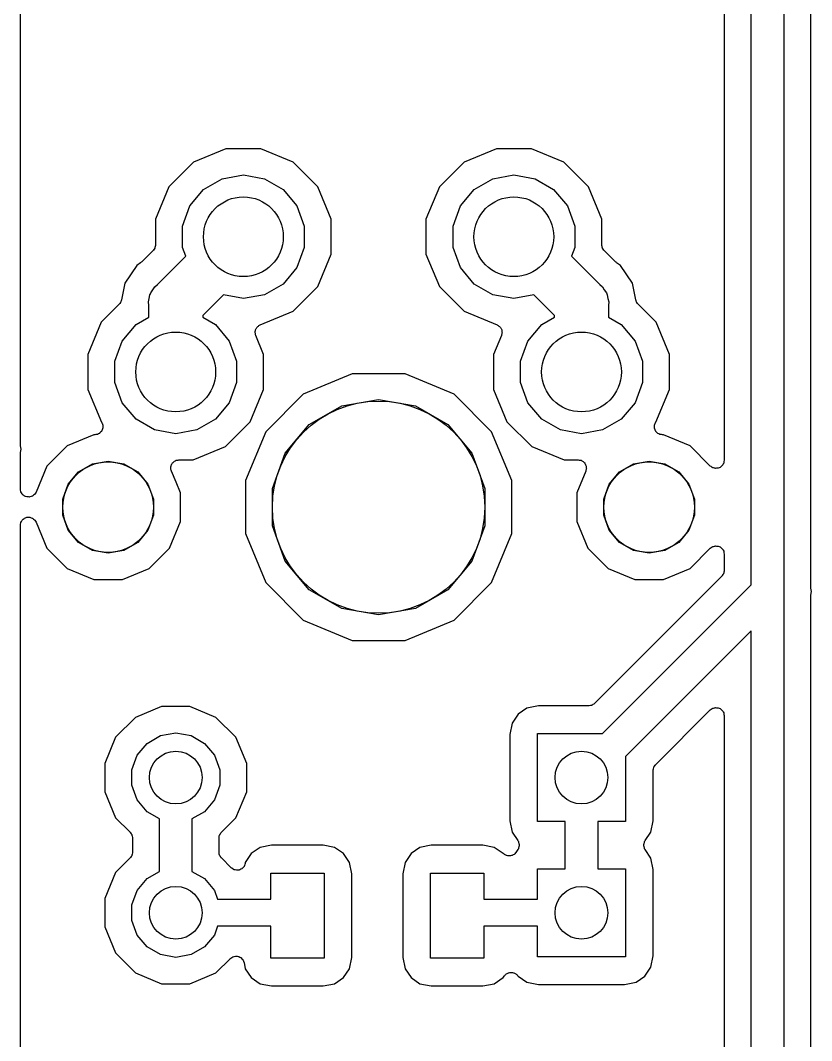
# Model space of a CAD drawing. Extents: x 24 to 196, y -189 to -31.
# Drawn here: x 84.71 to 99.57, y -113.22 to -94.05 of the extents above; entities that cross this region are included whole.
import ezdxf

# ---------------------------------------------------------------- set-up
doc = ezdxf.new("R2010")
doc.units = 0
doc.header["$MEASUREMENT"] = 0
doc.layers.add('BLACK', color=7, linetype='CONTINUOUS')

msp = doc.modelspace()

# ---------------------------------------------------------------- linework, layer by layer
at = {"layer": 'BLACK', "linetype": 'CONTINUOUS'}
for p, q in [((84.7128, -102.013), (84.7128, -84.4881)), ((99.0473, -85.7651), (99.0473, -104.772)), ((99.5553, -104.69), (99.5553, -85.8201)), ((98.4377, -104.659), (98.4377, -86.4609)), ((97.9297, -88.0552), (97.9297, -102.318)), ((88.5716, -96.4667), (87.9648, -96.718)), ((89.2284, -96.4667), (88.5716, -96.4667)), ((89.8352, -96.718), (89.2284, -96.4667)), ((93.6516, -96.4667), (93.0448, -96.718)), ((94.3084, -96.4667), (93.6516, -96.4667)), ((94.9152, -96.718), (94.3084, -96.4667)), ((87.9648, -96.718), (87.5003, -97.1824)), ((90.2997, -97.1824), (89.8352, -96.718)), ((93.0448, -96.718), (92.5803, -97.1824)), ((95.3797, -97.1824), (94.9152, -96.718)), ((88.503, -97.027), (88.9, -96.957)), ((88.9, -96.957), (89.297, -97.027)), ((93.583, -97.027), (93.98, -96.957)), ((93.98, -96.957), (94.377, -97.027)), ((88.154, -97.2286), (88.503, -97.027)), ((89.297, -97.027), (89.646, -97.2286)), ((93.234, -97.2286), (93.583, -97.027)), ((94.377, -97.027), (94.726, -97.2286)), ((87.5003, -97.1824), (87.249, -97.7893)), ((87.8949, -97.5373), (88.154, -97.2286)), ((89.646, -97.2286), (89.9051, -97.5373)), ((90.551, -97.7893), (90.2997, -97.1824)), ((92.5803, -97.1824), (92.329, -97.7893)), ((92.9749, -97.5373), (93.234, -97.2286)), ((94.726, -97.2286), (94.9851, -97.5373)), ((95.631, -97.7893), (95.3797, -97.1824)), ((87.757, -97.9161), (87.8949, -97.5373)), ((89.9051, -97.5373), (90.043, -97.9161)), ((92.837, -97.9161), (92.9749, -97.5373)), ((94.9851, -97.5373), (95.123, -97.9161)), ((87.249, -97.7893), (87.249, -98.2687)), ((87.757, -98.3192), (87.757, -97.9161)), ((90.043, -97.9161), (90.043, -98.3192)), ((90.551, -98.4461), (90.551, -97.7893)), ((92.329, -97.7893), (92.329, -98.4461)), ((92.837, -98.3192), (92.837, -97.9161)), ((95.123, -97.9161), (95.123, -98.3192)), ((95.631, -98.2687), (95.631, -97.7893)), ((87.2398, -98.3208), (87.2365, -98.3266)), ((87.2433, -98.3012), (87.2398, -98.3208)), ((87.2484, -98.282), (87.2433, -98.3012)), ((87.249, -98.2687), (87.2478, -98.2753)), ((87.2478, -98.2753), (87.2484, -98.282)), ((87.8165, -98.4827), (87.757, -98.3192)), ((90.043, -98.3192), (89.9051, -98.698)), ((92.9749, -98.698), (92.837, -98.3192)), ((95.123, -98.3192), (95.0635, -98.4827)), ((95.6322, -98.2753), (95.631, -98.2687)), ((95.6316, -98.282), (95.6322, -98.2753)), ((95.6367, -98.3012), (95.6316, -98.282)), ((95.6402, -98.3208), (95.6367, -98.3012)), ((95.6435, -98.3266), (95.6402, -98.3208)), ((87.2044, -98.3765), (86.993, -98.5879)), ((87.2082, -98.371), (87.2044, -98.3765)), ((87.2133, -98.3667), (87.2082, -98.371)), ((87.2233, -98.3494), (87.2133, -98.3667)), ((87.2347, -98.3331), (87.2233, -98.3494)), ((87.2365, -98.3266), (87.2347, -98.3331)), ((87.2865, -99.0128), (87.8165, -98.4827)), ((90.2997, -99.0529), (90.551, -98.4461)), ((92.329, -98.4461), (92.5803, -99.0529)), ((95.0635, -98.4827), (95.5935, -99.0128)), ((95.6453, -98.3331), (95.6435, -98.3266)), ((95.6567, -98.3494), (95.6453, -98.3331)), ((95.6667, -98.3667), (95.6567, -98.3494)), ((95.6718, -98.371), (95.6667, -98.3667)), ((95.6756, -98.3765), (95.6718, -98.371)), ((95.8871, -98.5879), (95.6756, -98.3765)), ((86.8975, -98.6552), (86.673, -98.9912)), ((86.9699, -98.6068), (86.8975, -98.6552)), ((86.9807, -98.5965), (86.9699, -98.6068)), ((86.993, -98.5879), (86.9807, -98.5965)), ((89.9051, -98.698), (89.646, -99.0068)), ((93.234, -99.0068), (92.9749, -98.698)), ((95.8993, -98.5965), (95.8871, -98.5879)), ((95.9101, -98.6068), (95.8993, -98.5965)), ((95.9825, -98.6552), (95.9101, -98.6068)), ((96.207, -98.9912), (95.9825, -98.6552)), ((86.673, -98.9912), (86.6111, -99.3023)), ((87.2011, -99.1145), (87.2348, -99.0561)), ((87.2348, -99.0561), (87.2865, -99.0128)), ((89.646, -99.0068), (89.297, -99.2083)), ((89.8352, -99.5173), (90.2997, -99.0529)), ((92.5803, -99.0529), (93.0448, -99.5173)), ((93.583, -99.2083), (93.234, -99.0068)), ((95.5935, -99.0128), (95.6452, -99.0561)), ((95.6452, -99.0561), (95.6789, -99.1145)), ((96.2689, -99.3023), (96.207, -98.9912)), ((87.1161, -99.3427), (87.1336, -99.2776)), ((87.1336, -99.2776), (87.1453, -99.2112)), ((87.1453, -99.2112), (87.1566, -99.1916)), ((87.1566, -99.1916), (87.1625, -99.1697)), ((87.1625, -99.1697), (87.2011, -99.1145)), ((88.5241, -99.212), (88.138, -99.5981)), ((88.9, -99.2783), (88.5241, -99.212)), ((89.297, -99.2083), (88.9, -99.2783)), ((93.98, -99.2783), (93.583, -99.2083)), ((94.3559, -99.212), (93.98, -99.2783)), ((94.742, -99.5981), (94.3559, -99.212)), ((95.6789, -99.1145), (95.7175, -99.1697)), ((95.7175, -99.1697), (95.7234, -99.1916)), ((95.7234, -99.1916), (95.7347, -99.2112)), ((95.7347, -99.2112), (95.7464, -99.2776)), ((95.7464, -99.2776), (95.7639, -99.3427)), ((86.5686, -99.3842), (86.2303, -99.7224)), ((86.5779, -99.3709), (86.5686, -99.3842)), ((86.5783, -99.3705), (86.5779, -99.3709)), ((86.5792, -99.3691), (86.5783, -99.3705)), ((86.5911, -99.3555), (86.5792, -99.3691)), ((86.5942, -99.3477), (86.5911, -99.3555)), ((86.599, -99.3408), (86.5942, -99.3477)), ((86.602, -99.3297), (86.599, -99.3408)), ((86.6048, -99.3247), (86.602, -99.3297)), ((86.6062, -99.3166), (86.6048, -99.3247)), ((86.6103, -99.3062), (86.6062, -99.3166)), ((86.6111, -99.3023), (86.6103, -99.3062)), ((87.122, -99.4098), (87.1161, -99.3427)), ((87.122, -99.6311), (87.122, -99.4098)), ((95.7639, -99.3427), (95.758, -99.4098)), ((95.758, -99.4098), (95.758, -99.6311)), ((96.2697, -99.3062), (96.2689, -99.3023)), ((96.2738, -99.3166), (96.2697, -99.3062)), ((96.2752, -99.3247), (96.2738, -99.3166)), ((96.278, -99.3297), (96.2752, -99.3247)), ((96.281, -99.3408), (96.278, -99.3297)), ((96.2858, -99.3477), (96.281, -99.3408)), ((96.2889, -99.3555), (96.2858, -99.3477)), ((96.3008, -99.3691), (96.2889, -99.3555)), ((96.3017, -99.3705), (96.3008, -99.3691)), ((96.3021, -99.3709), (96.3017, -99.3705)), ((96.3114, -99.3842), (96.3021, -99.3709)), ((96.6497, -99.7224), (96.3114, -99.3842)), ((86.884, -99.7686), (87.122, -99.6311)), ((88.138, -99.5981), (88.138, -99.6311)), ((88.138, -99.6311), (88.376, -99.7686)), ((89.2159, -99.7738), (89.8352, -99.5173)), ((93.0448, -99.5173), (93.6641, -99.7738)), ((94.504, -99.7686), (94.742, -99.6311)), ((94.742, -99.6311), (94.742, -99.5981)), ((95.758, -99.6311), (95.996, -99.7686)), ((86.2303, -99.7224), (85.979, -100.329)), ((86.6249, -100.077), (86.884, -99.7686)), ((88.376, -99.7686), (88.6351, -100.077)), ((89.135, -99.857), (89.139, -99.8443)), ((89.139, -99.8443), (89.1472, -99.8337)), ((89.1472, -99.8337), (89.1533, -99.8219)), ((89.1533, -99.8219), (89.1631, -99.8129)), ((89.1631, -99.8129), (89.1713, -99.8023)), ((89.1713, -99.8023), (89.1825, -99.7951)), ((89.1825, -99.7951), (89.1923, -99.7861)), ((89.1923, -99.7861), (89.2047, -99.781)), ((89.2047, -99.781), (89.2159, -99.7738)), ((93.6641, -99.7738), (93.6753, -99.781)), ((93.6753, -99.781), (93.6877, -99.7861)), ((93.6877, -99.7861), (93.6975, -99.7951)), ((93.6975, -99.7951), (93.7087, -99.8023)), ((93.7087, -99.8023), (93.7169, -99.8129)), ((93.7169, -99.8129), (93.7267, -99.8219)), ((93.7267, -99.8219), (93.7328, -99.8337)), ((93.7328, -99.8337), (93.741, -99.8443)), ((93.741, -99.8443), (93.745, -99.857)), ((94.2449, -100.077), (94.504, -99.7686)), ((95.996, -99.7686), (96.2551, -100.077)), ((96.901, -100.329), (96.6497, -99.7224)), ((89.122, -99.9213), (89.1237, -99.9081)), ((89.1248, -99.9343), (89.122, -99.9213)), ((89.1231, -99.8947), (89.1271, -99.882)), ((89.1237, -99.9081), (89.1231, -99.8947)), ((89.1254, -99.9476), (89.1248, -99.9343)), ((89.1305, -99.9599), (89.1254, -99.9476)), ((89.1271, -99.882), (89.1289, -99.8688)), ((89.1289, -99.8688), (89.135, -99.857)), ((89.1334, -99.973), (89.1305, -99.9599)), ((89.281, -100.329), (89.1334, -99.973)), ((93.7466, -99.973), (93.599, -100.329)), ((93.745, -99.857), (93.7511, -99.8688)), ((93.7495, -99.9599), (93.7466, -99.973)), ((93.7546, -99.9476), (93.7495, -99.9599)), ((93.7511, -99.8688), (93.7529, -99.882)), ((93.7529, -99.882), (93.7569, -99.8947)), ((93.7552, -99.9343), (93.7546, -99.9476)), ((93.758, -99.9213), (93.7552, -99.9343)), ((93.7569, -99.8947), (93.7563, -99.9081)), ((93.7563, -99.9081), (93.758, -99.9213)), ((86.487, -100.456), (86.6249, -100.077)), ((88.6351, -100.077), (88.773, -100.456)), ((94.107, -100.456), (94.2449, -100.077)), ((96.2551, -100.077), (96.393, -100.456)), ((85.979, -100.329), (85.979, -100.986)), ((89.281, -100.986), (89.281, -100.329)), ((93.599, -100.329), (93.599, -100.986)), ((96.901, -100.986), (96.901, -100.329)), ((86.487, -100.859), (86.487, -100.456)), ((88.773, -100.456), (88.773, -100.859)), ((94.107, -100.859), (94.107, -100.456)), ((96.393, -100.456), (96.393, -100.859)), ((90.9423, -100.696), (90.0228, -101.077)), ((91.9377, -100.696), (90.9423, -100.696)), ((92.8572, -101.077), (91.9377, -100.696)), ((85.979, -100.986), (86.2348, -101.604)), ((86.6249, -101.238), (86.487, -100.859)), ((88.773, -100.859), (88.6351, -101.238)), ((89.0297, -101.593), (89.281, -100.986)), ((93.599, -100.986), (93.8503, -101.593)), ((94.2449, -101.238), (94.107, -100.859)), ((96.393, -100.859), (96.2551, -101.238)), ((96.6452, -101.604), (96.901, -100.986)), ((90.0228, -101.077), (89.319, -101.78)), ((90.7475, -101.295), (91.44, -101.173)), ((91.44, -101.173), (92.1325, -101.295)), ((93.561, -101.78), (92.8572, -101.077)), ((86.884, -101.547), (86.6249, -101.238)), ((88.6351, -101.238), (88.376, -101.547)), ((90.1386, -101.647), (90.7475, -101.295)), ((92.1325, -101.295), (92.7414, -101.647)), ((94.504, -101.547), (94.2449, -101.238)), ((96.2551, -101.238), (95.996, -101.547)), ((87.233, -101.748), (86.884, -101.547)), ((88.376, -101.547), (88.027, -101.748)), ((94.853, -101.748), (94.504, -101.547)), ((95.996, -101.547), (95.647, -101.748)), ((86.236, -101.768), (86.2331, -101.774)), ((86.2348, -101.604), (86.2403, -101.61)), ((86.2403, -101.763), (86.236, -101.768)), ((86.2403, -101.61), (86.2426, -101.616)), ((86.2471, -101.744), (86.2403, -101.763)), ((86.2426, -101.616), (86.2464, -101.622)), ((86.2464, -101.622), (86.2516, -101.641)), ((86.2555, -101.726), (86.2471, -101.744)), ((86.2516, -101.641), (86.2584, -101.66)), ((86.2561, -101.719), (86.2555, -101.726)), ((86.2584, -101.713), (86.2561, -101.719)), ((86.2584, -101.66), (86.2584, -101.667)), ((86.2584, -101.667), (86.2601, -101.673)), ((86.2601, -101.673), (86.2584, -101.693)), ((86.2584, -101.693), (86.2584, -101.713)), ((87.63, -101.818), (87.233, -101.748)), ((88.027, -101.748), (87.63, -101.818)), ((88.5652, -102.057), (89.0297, -101.593)), ((89.6866, -102.185), (90.1386, -101.647)), ((92.7414, -101.647), (93.1934, -102.185)), ((93.8503, -101.593), (94.3148, -102.057)), ((95.25, -101.818), (94.853, -101.748)), ((95.647, -101.748), (95.25, -101.818)), ((96.6199, -101.673), (96.6216, -101.667)), ((96.6216, -101.693), (96.6199, -101.673)), ((96.6216, -101.66), (96.6284, -101.641)), ((96.6216, -101.667), (96.6216, -101.66)), ((96.6216, -101.713), (96.6216, -101.693)), ((96.6239, -101.719), (96.6216, -101.713)), ((96.6245, -101.726), (96.6239, -101.719)), ((96.6329, -101.744), (96.6245, -101.726)), ((96.6284, -101.641), (96.6336, -101.622)), ((96.6397, -101.763), (96.6329, -101.744)), ((96.6336, -101.622), (96.6374, -101.616)), ((96.6374, -101.616), (96.6397, -101.61)), ((96.6397, -101.61), (96.6452, -101.604)), ((96.644, -101.768), (96.6397, -101.763)), ((96.6469, -101.774), (96.644, -101.768)), ((86.0897, -101.839), (85.5902, -102.046)), ((86.1083, -101.839), (86.0897, -101.839)), ((86.1279, -101.835), (86.1083, -101.839)), ((86.1478, -101.834), (86.1279, -101.835)), ((86.1538, -101.831), (86.1478, -101.834)), ((86.1604, -101.83), (86.1538, -101.831)), ((86.1777, -101.82), (86.1604, -101.83)), ((86.1957, -101.811), (86.1777, -101.82)), ((86.2005, -101.806), (86.1957, -101.811)), ((86.2063, -101.803), (86.2005, -101.806)), ((86.2191, -101.788), (86.2063, -101.803)), ((86.2331, -101.774), (86.2191, -101.788)), ((89.319, -101.78), (88.9381, -102.7)), ((93.9419, -102.7), (93.561, -101.78)), ((96.6609, -101.788), (96.6469, -101.774)), ((96.6737, -101.803), (96.6609, -101.788)), ((96.6795, -101.806), (96.6737, -101.803)), ((96.6843, -101.811), (96.6795, -101.806)), ((96.7023, -101.82), (96.6843, -101.811)), ((96.7196, -101.83), (96.7023, -101.82)), ((96.7262, -101.831), (96.7196, -101.83)), ((96.7322, -101.834), (96.7262, -101.831)), ((96.7521, -101.835), (96.7322, -101.834)), ((96.7717, -101.839), (96.7521, -101.835)), ((96.7903, -101.839), (96.7717, -101.839)), ((97.2898, -102.046), (96.7903, -101.839)), ((84.7154, -102.028), (84.7128, -102.013)), ((84.7157, -102.043), (84.7154, -102.028)), ((84.7287, -102.108), (84.7157, -102.043)), ((84.7157, -102.173), (84.7287, -102.108)), ((85.5902, -102.046), (85.208, -102.428)), ((87.9584, -102.309), (88.5652, -102.057)), ((94.3148, -102.057), (94.9216, -102.309)), ((97.6695, -102.425), (97.2898, -102.046)), ((84.7128, -102.203), (84.7154, -102.188)), ((84.7128, -102.857), (84.7128, -102.203)), ((84.7154, -102.188), (84.7157, -102.173)), ((86.0645, -102.386), (86.36, -102.334)), ((86.36, -102.334), (86.6555, -102.386)), ((87.5821, -102.357), (87.5927, -102.344)), ((87.5927, -102.344), (87.6014, -102.339)), ((87.6014, -102.339), (87.6088, -102.333)), ((87.6088, -102.333), (87.6242, -102.326)), ((87.6242, -102.326), (87.6386, -102.318)), ((87.6386, -102.318), (87.6485, -102.316)), ((87.6485, -102.316), (87.6577, -102.312)), ((87.6577, -102.312), (87.6743, -102.312)), ((87.6743, -102.312), (87.6907, -102.309)), ((87.6907, -102.309), (87.9584, -102.309)), ((89.4461, -102.846), (89.6866, -102.185)), ((93.1934, -102.185), (93.4339, -102.846)), ((94.9216, -102.309), (95.1893, -102.309)), ((95.1893, -102.309), (95.2057, -102.312)), ((95.2057, -102.312), (95.2223, -102.312)), ((95.2223, -102.312), (95.2315, -102.316)), ((95.2315, -102.316), (95.2414, -102.318)), ((95.2414, -102.318), (95.2558, -102.326)), ((95.2558, -102.326), (95.2712, -102.333)), ((95.2712, -102.333), (95.2786, -102.339)), ((95.2786, -102.339), (95.2873, -102.344)), ((95.2873, -102.344), (95.2979, -102.357)), ((96.2245, -102.386), (96.52, -102.334)), ((96.52, -102.334), (96.8155, -102.386)), ((97.9262, -102.337), (97.9245, -102.357)), ((97.9297, -102.318), (97.9262, -102.337)), ((85.208, -102.428), (85.006, -102.916)), ((85.6117, -102.766), (85.8046, -102.536)), ((85.8046, -102.536), (86.0645, -102.386)), ((86.6555, -102.386), (86.9154, -102.536)), ((86.9154, -102.536), (87.1083, -102.766)), ((87.5385, -102.468), (87.5406, -102.451)), ((87.5406, -102.477), (87.5385, -102.468)), ((87.5406, -102.435), (87.5441, -102.425)), ((87.5406, -102.451), (87.5406, -102.435)), ((87.5406, -102.488), (87.5406, -102.477)), ((87.5463, -102.503), (87.5406, -102.488)), ((87.5441, -102.425), (87.5454, -102.415)), ((87.5454, -102.415), (87.553, -102.4)), ((87.5499, -102.519), (87.5463, -102.503)), ((87.6363, -102.728), (87.5499, -102.519)), ((87.553, -102.4), (87.5587, -102.385)), ((87.5587, -102.385), (87.5652, -102.377)), ((87.5652, -102.377), (87.5698, -102.368)), ((87.5698, -102.368), (87.5821, -102.357)), ((95.3301, -102.519), (95.1611, -102.927)), ((95.2979, -102.357), (95.3102, -102.368)), ((95.3102, -102.368), (95.3148, -102.377)), ((95.3148, -102.377), (95.3213, -102.385)), ((95.3213, -102.385), (95.327, -102.4)), ((95.327, -102.4), (95.3346, -102.415)), ((95.3337, -102.503), (95.3301, -102.519)), ((95.3394, -102.488), (95.3337, -102.503)), ((95.3346, -102.415), (95.3359, -102.425)), ((95.3359, -102.425), (95.3394, -102.435)), ((95.3394, -102.435), (95.3394, -102.451)), ((95.3394, -102.451), (95.3415, -102.468)), ((95.3415, -102.468), (95.3394, -102.477)), ((95.3394, -102.477), (95.3394, -102.488)), ((95.7717, -102.766), (95.9646, -102.536)), ((95.9646, -102.536), (96.2245, -102.386)), ((96.8155, -102.386), (97.0754, -102.536)), ((97.0754, -102.536), (97.2683, -102.766)), ((97.6858, -102.437), (97.6695, -102.425)), ((97.7011, -102.45), (97.6858, -102.437)), ((97.7074, -102.452), (97.7011, -102.45)), ((97.7129, -102.456), (97.7074, -102.452)), ((97.7321, -102.461), (97.7129, -102.456)), ((97.7508, -102.468), (97.7321, -102.461)), ((97.7575, -102.468), (97.7508, -102.468)), ((97.764, -102.469), (97.7575, -102.468)), ((97.7838, -102.468), (97.764, -102.469)), ((97.8038, -102.468), (97.7838, -102.468)), ((97.8101, -102.465), (97.8038, -102.468)), ((97.8167, -102.465), (97.8101, -102.465)), ((97.8348, -102.456), (97.8167, -102.465)), ((97.8535, -102.45), (97.8348, -102.456)), ((97.8586, -102.445), (97.8535, -102.45)), ((97.8647, -102.442), (97.8586, -102.445)), ((97.8788, -102.428), (97.8647, -102.442)), ((97.894, -102.416), (97.8788, -102.428)), ((97.8974, -102.41), (97.894, -102.416)), ((97.9021, -102.405), (97.8974, -102.41)), ((97.9106, -102.387), (97.9021, -102.405)), ((97.9205, -102.37), (97.9106, -102.387)), ((97.9217, -102.363), (97.9205, -102.37)), ((97.9245, -102.357), (97.9217, -102.363)), ((87.7189, -102.927), (87.6363, -102.728)), ((88.9381, -102.7), (88.9381, -103.695)), ((93.9419, -103.695), (93.9419, -102.7)), ((84.7168, -102.88), (84.7128, -102.857)), ((84.7199, -102.903), (84.7168, -102.88)), ((84.7214, -102.906), (84.7199, -102.903)), ((84.722, -102.909), (84.7214, -102.906)), ((84.7336, -102.929), (84.722, -102.909)), ((85.006, -102.916), (84.9935, -102.935)), ((85.5091, -103.048), (85.6117, -102.766)), ((87.1083, -102.766), (87.2109, -103.048)), ((89.4461, -103.549), (89.4461, -102.846)), ((93.4339, -102.846), (93.4339, -103.549)), ((95.6691, -103.048), (95.7717, -102.766)), ((97.2683, -102.766), (97.3709, -103.048)), ((84.7443, -102.95), (84.7336, -102.929)), ((84.7468, -102.952), (84.7443, -102.95)), ((84.7485, -102.955), (84.7468, -102.952)), ((84.7662, -102.97), (84.7485, -102.955)), ((84.7833, -102.986), (84.7662, -102.97)), ((84.7864, -102.987), (84.7833, -102.986)), ((84.789, -102.989), (84.7864, -102.987)), ((84.8108, -102.997), (84.789, -102.989)), ((84.8322, -103.006), (84.8108, -102.997)), ((84.8356, -103.006), (84.8322, -103.006)), ((84.8387, -103.007), (84.8356, -103.006)), ((84.8619, -103.007), (84.8387, -103.007)), ((84.8851, -103.008), (84.8619, -103.007)), ((84.8883, -103.007), (84.8851, -103.008)), ((84.8917, -103.007), (84.8883, -103.007)), ((84.9135, -102.999), (84.8917, -103.007)), ((84.9356, -102.992), (84.9135, -102.999)), ((84.9382, -102.99), (84.9356, -102.992)), ((84.9414, -102.989), (84.9382, -102.99)), ((84.9592, -102.974), (84.9414, -102.989)), ((84.9776, -102.96), (84.9592, -102.974)), ((84.9794, -102.957), (84.9776, -102.96)), ((84.9819, -102.955), (84.9794, -102.957)), ((84.9935, -102.935), (84.9819, -102.955)), ((85.5091, -103.348), (85.5091, -103.048)), ((87.2109, -103.048), (87.2109, -103.348)), ((87.7189, -103.468), (87.7189, -102.927)), ((95.1611, -102.927), (95.1611, -103.468)), ((95.6691, -103.348), (95.6691, -103.048)), ((97.3709, -103.048), (97.3709, -103.348)), ((84.7168, -103.515), (84.7199, -103.492)), ((84.7199, -103.492), (84.7214, -103.489)), ((84.7214, -103.489), (84.722, -103.486)), ((84.722, -103.486), (84.7336, -103.466)), ((84.7336, -103.466), (84.7443, -103.445)), ((84.7443, -103.445), (84.7468, -103.443)), ((84.7468, -103.443), (84.7485, -103.44)), ((84.7485, -103.44), (84.7662, -103.425)), ((84.7662, -103.425), (84.7833, -103.41)), ((84.7833, -103.41), (84.7864, -103.408)), ((84.7864, -103.408), (84.789, -103.406)), ((84.789, -103.406), (84.8108, -103.398)), ((84.8108, -103.398), (84.8322, -103.389)), ((84.8322, -103.389), (84.8356, -103.389)), ((84.8356, -103.389), (84.8387, -103.388)), ((84.8387, -103.388), (84.8619, -103.388)), ((84.8619, -103.388), (84.8851, -103.387)), ((84.8851, -103.387), (84.8883, -103.388)), ((84.8883, -103.388), (84.8917, -103.388)), ((84.8917, -103.388), (84.9135, -103.396)), ((84.9135, -103.396), (84.9356, -103.403)), ((84.9356, -103.403), (84.9382, -103.405)), ((84.9382, -103.405), (84.9414, -103.406)), ((84.9414, -103.406), (84.9592, -103.421)), ((84.9592, -103.421), (84.9776, -103.435)), ((84.9776, -103.435), (84.9794, -103.438)), ((84.9794, -103.438), (84.9819, -103.44)), ((84.9819, -103.44), (84.9935, -103.46)), ((84.9935, -103.46), (85.006, -103.48)), ((85.006, -103.48), (85.208, -103.967)), ((85.6117, -103.63), (85.5091, -103.348)), ((87.2109, -103.348), (87.1083, -103.63)), ((87.512, -103.967), (87.7189, -103.468)), ((95.1611, -103.468), (95.368, -103.967)), ((95.7717, -103.63), (95.6691, -103.348)), ((97.3709, -103.348), (97.2683, -103.63)), ((84.7128, -103.538), (84.7168, -103.515)), ((84.7128, -120.587), (84.7128, -103.538)), ((85.8046, -103.86), (85.6117, -103.63)), ((87.1083, -103.63), (86.9154, -103.86)), ((89.6866, -104.21), (89.4461, -103.549)), ((93.4339, -103.549), (93.1934, -104.21)), ((95.9646, -103.86), (95.7717, -103.63)), ((97.2683, -103.63), (97.0754, -103.86)), ((86.0645, -104.01), (85.8046, -103.86)), ((86.9154, -103.86), (86.6555, -104.01)), ((88.9381, -103.695), (89.319, -104.615)), ((93.561, -104.615), (93.9419, -103.695)), ((96.2245, -104.01), (95.9646, -103.86)), ((97.0754, -103.86), (96.8155, -104.01)), ((85.208, -103.967), (85.5902, -104.35)), ((86.36, -104.062), (86.0645, -104.01)), ((86.6555, -104.01), (86.36, -104.062)), ((87.1298, -104.35), (87.512, -103.967)), ((95.368, -103.967), (95.7502, -104.35)), ((96.52, -104.062), (96.2245, -104.01)), ((96.8155, -104.01), (96.52, -104.062)), ((97.2898, -104.35), (97.6695, -103.97)), ((97.6695, -103.97), (97.6858, -103.958)), ((97.6858, -103.958), (97.7011, -103.946)), ((97.7011, -103.946), (97.7074, -103.943)), ((97.7074, -103.943), (97.7129, -103.94)), ((97.7129, -103.94), (97.7321, -103.934)), ((97.7321, -103.934), (97.7508, -103.928)), ((97.7508, -103.928), (97.7575, -103.928)), ((97.7575, -103.928), (97.764, -103.926)), ((97.764, -103.926), (97.7838, -103.928)), ((97.7838, -103.928), (97.8038, -103.928)), ((97.8038, -103.928), (97.8101, -103.93)), ((97.8101, -103.93), (97.8167, -103.93)), ((97.8167, -103.93), (97.8348, -103.939)), ((97.8348, -103.939), (97.8535, -103.946)), ((97.8535, -103.946), (97.8586, -103.95)), ((97.8586, -103.95), (97.8647, -103.953)), ((97.8647, -103.953), (97.8788, -103.967)), ((97.8788, -103.967), (97.894, -103.98)), ((97.894, -103.98), (97.8974, -103.986)), ((97.8974, -103.986), (97.9021, -103.99)), ((97.9021, -103.99), (97.9106, -104.008)), ((97.9106, -104.008), (97.9205, -104.026)), ((97.9205, -104.026), (97.9217, -104.032)), ((97.9217, -104.032), (97.9245, -104.038)), ((97.9245, -104.038), (97.9262, -104.058)), ((97.9262, -104.058), (97.9297, -104.078)), ((90.1386, -104.749), (89.6866, -104.21)), ((93.1934, -104.21), (92.7414, -104.749)), ((97.9297, -104.078), (97.9297, -104.385)), ((85.5902, -104.35), (86.0897, -104.557)), ((86.6303, -104.557), (87.1298, -104.35)), ((95.7502, -104.35), (96.2497, -104.557)), ((96.7903, -104.557), (97.2898, -104.35)), ((97.9154, -104.45), (97.904, -104.466)), ((97.9172, -104.443), (97.9154, -104.45)), ((97.9205, -104.437), (97.9172, -104.443)), ((97.924, -104.418), (97.9205, -104.437)), ((97.9291, -104.399), (97.924, -104.418)), ((97.9297, -104.385), (97.9285, -104.392)), ((97.9285, -104.392), (97.9291, -104.399)), ((86.0897, -104.557), (86.6303, -104.557)), ((89.319, -104.615), (90.0228, -105.319)), ((92.8572, -105.319), (93.561, -104.615)), ((97.8851, -104.493), (95.4916, -106.887)), ((96.2497, -104.557), (96.7903, -104.557)), ((97.8889, -104.488), (97.8851, -104.493)), ((97.894, -104.483), (97.8889, -104.488)), ((97.904, -104.466), (97.894, -104.483)), ((90.7475, -105.1), (90.1386, -104.749)), ((92.7414, -104.749), (92.1325, -105.1)), ((95.6444, -107.452), (98.4377, -104.659)), ((99.0473, -104.772), (99.0508, -104.812)), ((99.0508, -104.812), (99.0473, -104.825)), ((99.0473, -104.825), (99.0473, -123.822)), ((99.5579, -104.705), (99.5553, -104.69)), ((99.5582, -104.72), (99.5579, -104.705)), ((99.5712, -104.785), (99.5582, -104.72)), ((99.5582, -104.85), (99.5712, -104.785)), ((99.5553, -104.88), (99.5579, -104.865)), ((99.5553, -123.74), (99.5553, -104.88)), ((99.5579, -104.865), (99.5582, -104.85)), ((91.44, -105.222), (90.7475, -105.1)), ((92.1325, -105.1), (91.44, -105.222)), ((90.0228, -105.319), (90.9423, -105.7)), ((91.9377, -105.7), (92.8572, -105.319)), ((98.4377, -105.521), (96.0755, -107.883)), ((98.4377, -123.709), (98.4377, -105.521)), ((90.9423, -105.7), (91.9377, -105.7)), ((87.3648, -106.944), (86.8746, -107.147)), ((87.8952, -106.944), (87.3648, -106.944)), ((88.3854, -107.147), (87.8952, -106.944)), ((94.4395, -106.931), (94.2263, -106.974)), ((95.3838, -106.931), (94.4395, -106.931)), ((95.3904, -106.93), (95.3838, -106.931)), ((95.3971, -106.931), (95.3904, -106.93)), ((95.4164, -106.925), (95.3971, -106.931)), ((95.436, -106.922), (95.4164, -106.925)), ((95.4418, -106.919), (95.436, -106.922)), ((95.4482, -106.917), (95.4418, -106.919)), ((95.4646, -106.906), (95.4482, -106.917)), ((95.4818, -106.896), (95.4646, -106.906)), ((95.4861, -106.89), (95.4818, -106.896)), ((95.4916, -106.887), (95.4861, -106.89)), ((94.0583, -107.086), (93.946, -107.254)), ((94.2263, -106.974), (94.0583, -107.086)), ((96.6411, -108.036), (97.6695, -107.008)), ((97.6695, -107.008), (97.6858, -106.996)), ((97.6858, -106.996), (97.7011, -106.983)), ((97.7011, -106.983), (97.7074, -106.981)), ((97.7074, -106.981), (97.7129, -106.977)), ((97.7129, -106.977), (97.7321, -106.972)), ((97.7321, -106.972), (97.7508, -106.965)), ((97.7508, -106.965), (97.7575, -106.965)), ((97.7575, -106.965), (97.764, -106.964)), ((97.764, -106.964), (97.7838, -106.965)), ((97.7838, -106.965), (97.8038, -106.965)), ((97.8038, -106.965), (97.8101, -106.968)), ((97.8101, -106.968), (97.8167, -106.968)), ((97.8167, -106.968), (97.8348, -106.977)), ((97.8348, -106.977), (97.8535, -106.983)), ((97.8535, -106.983), (97.8586, -106.988)), ((97.8586, -106.988), (97.8647, -106.991)), ((97.8647, -106.991), (97.8788, -107.005)), ((97.8788, -107.005), (97.894, -107.017)), ((97.894, -107.017), (97.8974, -107.023)), ((97.8974, -107.023), (97.9021, -107.028)), ((97.9021, -107.028), (97.9106, -107.046)), ((97.9106, -107.046), (97.9205, -107.063)), ((97.9205, -107.063), (97.9217, -107.07)), ((97.9217, -107.07), (97.9245, -107.076)), ((97.9245, -107.076), (97.9262, -107.096)), ((97.9262, -107.096), (97.9297, -107.115)), ((97.9297, -107.115), (97.9297, -121.368)), ((86.8746, -107.147), (86.4995, -107.522)), ((88.7605, -107.522), (88.3854, -107.147)), ((93.946, -107.254), (93.9036, -107.467)), ((86.4995, -107.522), (86.2965, -108.012)), ((87.0912, -107.636), (87.3433, -107.49)), ((87.3433, -107.49), (87.63, -107.439)), ((87.63, -107.439), (87.9167, -107.49)), ((87.9167, -107.49), (88.1688, -107.636)), ((88.9635, -108.012), (88.7605, -107.522)), ((93.9036, -107.467), (93.9036, -109.088)), ((94.4245, -109.103), (94.4245, -107.452)), ((94.4245, -107.452), (95.6444, -107.452)), ((86.9041, -107.859), (87.0912, -107.636)), ((88.1688, -107.636), (88.3559, -107.859)), ((86.8045, -108.132), (86.9041, -107.859)), ((88.3559, -107.859), (88.4555, -108.132)), ((96.0755, -107.883), (96.0755, -109.103)), ((86.2965, -108.012), (86.2965, -108.543)), ((88.9635, -108.543), (88.9635, -108.012)), ((96.6022, -108.111), (96.6056, -108.092)), ((96.6056, -108.092), (96.609, -108.086)), ((96.609, -108.086), (96.6107, -108.079)), ((96.6107, -108.079), (96.6221, -108.063)), ((96.6221, -108.063), (96.6321, -108.046)), ((96.6321, -108.046), (96.6372, -108.042)), ((96.6372, -108.042), (96.6411, -108.036)), ((86.8045, -108.423), (86.8045, -108.132)), ((88.4555, -108.132), (88.4555, -108.423)), ((96.5964, -108.144), (96.5976, -108.137)), ((96.5964, -109.088), (96.5964, -108.144)), ((96.597, -108.131), (96.6022, -108.111)), ((96.5976, -108.137), (96.597, -108.131)), ((86.9041, -108.697), (86.8045, -108.423)), ((88.4555, -108.423), (88.3559, -108.697)), ((86.2965, -108.543), (86.4995, -109.033)), ((88.7605, -109.033), (88.9635, -108.543)), ((87.0912, -108.92), (86.9041, -108.697)), ((88.3559, -108.697), (88.1688, -108.92)), ((86.4995, -109.033), (86.7726, -109.306)), ((87.3252, -109.055), (87.0912, -108.92)), ((87.3252, -110.04), (87.3252, -109.055)), ((88.1688, -108.92), (87.9348, -109.055)), ((87.9348, -109.055), (87.9348, -110.04)), ((88.4874, -109.306), (88.7605, -109.033)), ((93.9036, -109.088), (93.946, -109.301)), ((94.9452, -109.103), (94.4245, -109.103)), ((94.9452, -109.992), (94.9452, -109.103)), ((96.0755, -109.103), (95.5548, -109.103)), ((95.5548, -109.103), (95.5548, -109.992)), ((96.554, -109.301), (96.5964, -109.088)), ((86.7726, -109.306), (86.7764, -109.312)), ((86.7764, -109.312), (86.7815, -109.316)), ((86.7815, -109.316), (86.7915, -109.333)), ((86.7915, -109.333), (86.8029, -109.349)), ((86.8029, -109.349), (86.8047, -109.356)), ((86.8047, -109.356), (86.808, -109.362)), ((86.808, -109.362), (86.8115, -109.381)), ((86.8115, -109.381), (86.8166, -109.401)), ((86.8166, -109.401), (86.816, -109.407)), ((86.816, -109.407), (86.8172, -109.414)), ((86.8172, -109.414), (86.8172, -109.681)), ((88.4428, -109.414), (88.444, -109.407)), ((88.4428, -109.681), (88.4428, -109.414)), ((88.4434, -109.401), (88.4485, -109.381)), ((88.444, -109.407), (88.4434, -109.401)), ((88.4485, -109.381), (88.452, -109.362)), ((88.452, -109.362), (88.4553, -109.356)), ((88.4553, -109.356), (88.4571, -109.349)), ((88.4571, -109.349), (88.4685, -109.333)), ((88.4685, -109.333), (88.4785, -109.316)), ((88.4785, -109.316), (88.4836, -109.312)), ((88.4836, -109.312), (88.4874, -109.306)), ((93.946, -109.301), (94.054, -109.463)), ((96.446, -109.463), (96.554, -109.301)), ((89.2164, -109.592), (89.0484, -109.705)), ((89.4296, -109.55), (89.2164, -109.592)), ((90.3996, -109.55), (89.4296, -109.55)), ((90.6128, -109.592), (90.3996, -109.55)), ((90.7808, -109.705), (90.6128, -109.592)), ((92.2164, -109.592), (92.0484, -109.705)), ((92.4296, -109.55), (92.2164, -109.592)), ((93.3996, -109.55), (92.4296, -109.55)), ((93.6128, -109.592), (93.3996, -109.55)), ((93.7981, -109.716), (93.6128, -109.592)), ((94.054, -109.463), (94.058, -109.472)), ((94.058, -109.623), (94.054, -109.632)), ((94.058, -109.472), (94.0639, -109.48)), ((94.0639, -109.615), (94.058, -109.623)), ((94.0639, -109.48), (94.0686, -109.496)), ((94.0686, -109.599), (94.0639, -109.615)), ((94.0686, -109.496), (94.0753, -109.511)), ((94.0753, -109.584), (94.0686, -109.599)), ((94.0753, -109.511), (94.0759, -109.521)), ((94.0759, -109.574), (94.0753, -109.584)), ((94.0759, -109.521), (94.0787, -109.531)), ((94.0787, -109.564), (94.0759, -109.574)), ((94.0787, -109.531), (94.0777, -109.548)), ((94.0777, -109.548), (94.0787, -109.564)), ((96.4213, -109.531), (96.4241, -109.521)), ((96.4223, -109.548), (96.4213, -109.531)), ((96.4213, -109.564), (96.4223, -109.548)), ((96.4241, -109.574), (96.4213, -109.564)), ((96.4241, -109.521), (96.4247, -109.511)), ((96.4247, -109.584), (96.4241, -109.574)), ((96.4247, -109.511), (96.4314, -109.496)), ((96.4314, -109.599), (96.4247, -109.584)), ((96.4314, -109.496), (96.4361, -109.48)), ((96.4361, -109.615), (96.4314, -109.599)), ((96.4361, -109.48), (96.442, -109.472)), ((96.442, -109.623), (96.4361, -109.615)), ((96.442, -109.472), (96.446, -109.463)), ((96.446, -109.632), (96.442, -109.623)), ((86.7726, -109.789), (86.4995, -110.062)), ((86.7764, -109.784), (86.7726, -109.789)), ((86.7815, -109.779), (86.7764, -109.784)), ((86.7915, -109.762), (86.7815, -109.779)), ((86.8029, -109.746), (86.7915, -109.762)), ((86.8047, -109.739), (86.8029, -109.746)), ((86.808, -109.734), (86.8047, -109.739)), ((86.8115, -109.714), (86.808, -109.734)), ((86.8166, -109.695), (86.8115, -109.714)), ((86.8172, -109.681), (86.816, -109.688)), ((86.816, -109.688), (86.8166, -109.695)), ((88.444, -109.688), (88.4428, -109.681)), ((88.4434, -109.695), (88.444, -109.688)), ((88.4485, -109.714), (88.4434, -109.695)), ((88.452, -109.734), (88.4485, -109.714)), ((88.4553, -109.739), (88.452, -109.734)), ((88.4571, -109.746), (88.4553, -109.739)), ((88.4685, -109.762), (88.4571, -109.746)), ((88.4785, -109.779), (88.4685, -109.762)), ((88.4836, -109.784), (88.4785, -109.779)), ((88.4874, -109.789), (88.4836, -109.784)), ((88.6739, -109.976), (88.4874, -109.789)), ((89.0484, -109.705), (88.9361, -109.873)), ((90.8931, -109.873), (90.7808, -109.705)), ((92.0484, -109.705), (91.9361, -109.873)), ((93.8031, -109.722), (93.7981, -109.716)), ((93.818, -109.729), (93.8031, -109.722)), ((93.8318, -109.738), (93.818, -109.729)), ((93.8416, -109.74), (93.8318, -109.738)), ((93.8506, -109.745), (93.8416, -109.74)), ((93.8671, -109.747), (93.8506, -109.745)), ((93.8832, -109.751), (93.8671, -109.747)), ((93.8932, -109.75), (93.8832, -109.751)), ((93.9032, -109.751), (93.8932, -109.75)), ((93.9193, -109.747), (93.9032, -109.751)), ((93.9359, -109.745), (93.9193, -109.747)), ((93.9449, -109.74), (93.9359, -109.745)), ((93.9546, -109.738), (93.9449, -109.74)), ((93.9684, -109.729), (93.9546, -109.738)), ((93.9833, -109.722), (93.9684, -109.729)), ((93.9903, -109.714), (93.9833, -109.722)), ((93.9986, -109.709), (93.9903, -109.714)), ((94.0084, -109.695), (93.9986, -109.709)), ((94.0199, -109.683), (94.0084, -109.695)), ((94.054, -109.632), (94.0199, -109.683)), ((96.554, -109.794), (96.446, -109.632)), ((96.5964, -110.007), (96.554, -109.794)), ((88.678, -109.979), (88.6739, -109.976)), ((88.6812, -109.983), (88.678, -109.979)), ((88.6996, -109.994), (88.6812, -109.983)), ((88.7172, -110.006), (88.6996, -109.994)), ((88.7221, -110.007), (88.7172, -110.006)), ((88.7264, -110.01), (88.7221, -110.007)), ((88.7476, -110.014), (88.7264, -110.01)), ((88.7684, -110.02), (88.7476, -110.014)), ((88.8257, -110.013), (88.8211, -110.015)), ((88.8306, -110.012), (88.8257, -110.013)), ((88.8495, -110.002), (88.8306, -110.012)), ((88.8691, -109.993), (88.8495, -110.002)), ((88.8726, -109.989), (88.8691, -109.993)), ((88.877, -109.987), (88.8726, -109.989)), ((88.8913, -109.971), (88.877, -109.987)), ((88.9065, -109.955), (88.8913, -109.971)), ((88.9086, -109.951), (88.9065, -109.955)), ((88.9119, -109.947), (88.9086, -109.951)), ((88.9198, -109.927), (88.9119, -109.947)), ((88.9289, -109.907), (88.9198, -109.927)), ((88.9293, -109.902), (88.9289, -109.907)), ((88.9311, -109.898), (88.9293, -109.902)), ((88.9361, -109.873), (88.9311, -109.898)), ((90.9355, -110.086), (90.8931, -109.873)), ((91.9361, -109.873), (91.8937, -110.086)), ((94.4245, -110.564), (94.4245, -109.992)), ((94.4245, -109.992), (94.9452, -109.992)), ((95.5548, -109.992), (96.0755, -109.992)), ((96.0755, -109.992), (96.0755, -111.643)), ((96.5964, -111.628), (96.5964, -110.007)), ((86.4995, -110.062), (86.2965, -110.552)), ((86.9041, -110.399), (87.0912, -110.176)), ((87.0912, -110.176), (87.3252, -110.04)), ((87.9348, -110.04), (88.1688, -110.176)), ((88.1688, -110.176), (88.3559, -110.399)), ((88.7734, -110.019), (88.7684, -110.02)), ((88.7783, -110.02), (88.7734, -110.019)), ((88.7996, -110.017), (88.7783, -110.02)), ((88.8211, -110.015), (88.7996, -110.017)), ((89.4146, -110.564), (89.4146, -110.071)), ((89.4146, -110.071), (90.4146, -110.071)), ((90.4146, -110.071), (90.4146, -111.671)), ((90.9355, -111.656), (90.9355, -110.086)), ((91.8937, -110.086), (91.8937, -111.656)), ((92.4146, -111.671), (92.4146, -110.071)), ((92.4146, -110.071), (93.4146, -110.071)), ((93.4146, -110.071), (93.4146, -110.564)), ((86.2965, -110.552), (86.2965, -111.083)), ((86.8045, -110.672), (86.9041, -110.399)), ((88.3559, -110.399), (88.416, -110.564)), ((88.416, -110.564), (89.4146, -110.564)), ((93.4146, -110.564), (94.4245, -110.564)), ((86.8045, -110.963), (86.8045, -110.672)), ((86.9041, -111.237), (86.8045, -110.963)), ((86.2965, -111.083), (86.4995, -111.573)), ((88.416, -111.072), (88.3559, -111.237)), ((89.4146, -111.072), (88.416, -111.072)), ((89.4146, -111.671), (89.4146, -111.072)), ((94.4245, -111.072), (93.4146, -111.072)), ((93.4146, -111.072), (93.4146, -111.671)), ((94.4245, -111.643), (94.4245, -111.072)), ((87.0912, -111.46), (86.9041, -111.237)), ((88.3559, -111.237), (88.1688, -111.46)), ((87.3433, -111.605), (87.0912, -111.46)), ((88.1688, -111.46), (87.9167, -111.605)), ((86.4995, -111.573), (86.8746, -111.948)), ((87.63, -111.656), (87.3433, -111.605)), ((87.9167, -111.605), (87.63, -111.656)), ((88.3854, -111.948), (88.6562, -111.677)), ((88.6562, -111.677), (88.6603, -111.674)), ((88.6603, -111.674), (88.6635, -111.671)), ((88.6635, -111.671), (88.6819, -111.659)), ((88.6819, -111.659), (88.6995, -111.647)), ((88.6995, -111.647), (88.7044, -111.646)), ((88.7044, -111.646), (88.7087, -111.643)), ((88.7087, -111.643), (88.7299, -111.639)), ((88.7299, -111.639), (88.7507, -111.633)), ((88.7507, -111.633), (88.7557, -111.634)), ((88.7557, -111.634), (88.7606, -111.633)), ((88.7606, -111.633), (88.7819, -111.636)), ((88.7819, -111.636), (88.8034, -111.638)), ((88.8034, -111.638), (88.808, -111.64)), ((88.808, -111.64), (88.8129, -111.641)), ((88.8129, -111.641), (88.8318, -111.651)), ((88.8318, -111.651), (88.8514, -111.66)), ((88.8514, -111.66), (88.8549, -111.664)), ((88.8549, -111.664), (88.8593, -111.666)), ((88.8593, -111.666), (88.8736, -111.682)), ((88.8736, -111.682), (88.8888, -111.698)), ((88.8888, -111.698), (88.8909, -111.702)), ((88.8909, -111.702), (88.8942, -111.706)), ((88.8942, -111.706), (88.9021, -111.726)), ((88.9021, -111.726), (88.9112, -111.746)), ((90.4146, -111.671), (89.4146, -111.671)), ((90.8931, -111.869), (90.9355, -111.656)), ((91.8937, -111.656), (91.9361, -111.869)), ((93.4146, -111.671), (92.4146, -111.671)), ((96.0755, -111.643), (94.4245, -111.643)), ((96.554, -111.841), (96.5964, -111.628)), ((88.9112, -111.746), (88.9116, -111.751)), ((88.9116, -111.751), (88.9134, -111.755)), ((88.9134, -111.755), (88.9361, -111.869)), ((88.9361, -111.869), (89.0484, -112.037)), ((90.7808, -112.037), (90.8931, -111.869)), ((91.9361, -111.869), (92.0484, -112.037)), ((96.4417, -112.009), (96.554, -111.841)), ((86.8746, -111.948), (87.3648, -112.151)), ((87.8952, -112.151), (88.3854, -111.948)), ((89.0484, -112.037), (89.2164, -112.15)), ((90.6128, -112.15), (90.7808, -112.037)), ((92.0484, -112.037), (92.2164, -112.15)), ((93.6128, -112.15), (93.7808, -112.037)), ((93.7808, -112.037), (93.8021, -112.005)), ((93.8021, -112.005), (93.8136, -111.993)), ((93.8136, -111.993), (93.8235, -111.98)), ((93.8235, -111.98), (93.8318, -111.974)), ((93.8318, -111.974), (93.8387, -111.967)), ((93.8387, -111.967), (93.8536, -111.96)), ((93.8536, -111.96), (93.8675, -111.951)), ((93.8675, -111.951), (93.8772, -111.948)), ((93.8772, -111.948), (93.8862, -111.944)), ((93.8862, -111.944), (93.9027, -111.942)), ((93.9027, -111.942), (93.9189, -111.938)), ((93.9189, -111.938), (93.9289, -111.939)), ((93.9289, -111.939), (93.9388, -111.938)), ((93.9388, -111.938), (93.955, -111.942)), ((93.955, -111.942), (93.9715, -111.944)), ((93.9715, -111.944), (93.9805, -111.948)), ((93.9805, -111.948), (93.9902, -111.951)), ((93.9902, -111.951), (94.0041, -111.96)), ((94.0041, -111.96), (94.019, -111.967)), ((94.019, -111.967), (94.0259, -111.974)), ((94.0259, -111.974), (94.0342, -111.98)), ((94.0342, -111.98), (94.0441, -111.993)), ((94.0441, -111.993), (94.0556, -112.005)), ((94.0556, -112.005), (94.0583, -112.009)), ((94.0583, -112.009), (94.2263, -112.122)), ((94.2263, -112.122), (94.4395, -112.164)), ((96.0605, -112.164), (96.2737, -112.122)), ((96.2737, -112.122), (96.4417, -112.009)), ((87.3648, -112.151), (87.8952, -112.151)), ((89.2164, -112.15), (89.4296, -112.192)), ((89.4296, -112.192), (90.3996, -112.192)), ((90.3996, -112.192), (90.6128, -112.15)), ((92.2164, -112.15), (92.4296, -112.192)), ((92.4296, -112.192), (93.3996, -112.192)), ((93.3996, -112.192), (93.6128, -112.15)), ((94.4395, -112.164), (96.0605, -112.164))]:
    msp.add_line(p, q, dxfattribs=at)
at = {"layer": 'BLACK'}
for centre, radius in [((88.9, -98.1177), 0.7493), ((93.98, -98.1177), 0.7493), ((87.63, -100.658), 0.7493), ((95.25, -100.658), 0.7493), ((91.44, -103.198), 1.9939), ((86.36, -103.198), 0.8509), ((96.52, -103.198), 0.8509), ((87.63, -108.278), 0.4953), ((95.25, -108.278), 0.4953), ((87.63, -110.818), 0.4953), ((95.25, -110.818), 0.4953)]:
    msp.add_circle(centre, radius, dxfattribs=at)

doc.saveas('drawing.dxf')
